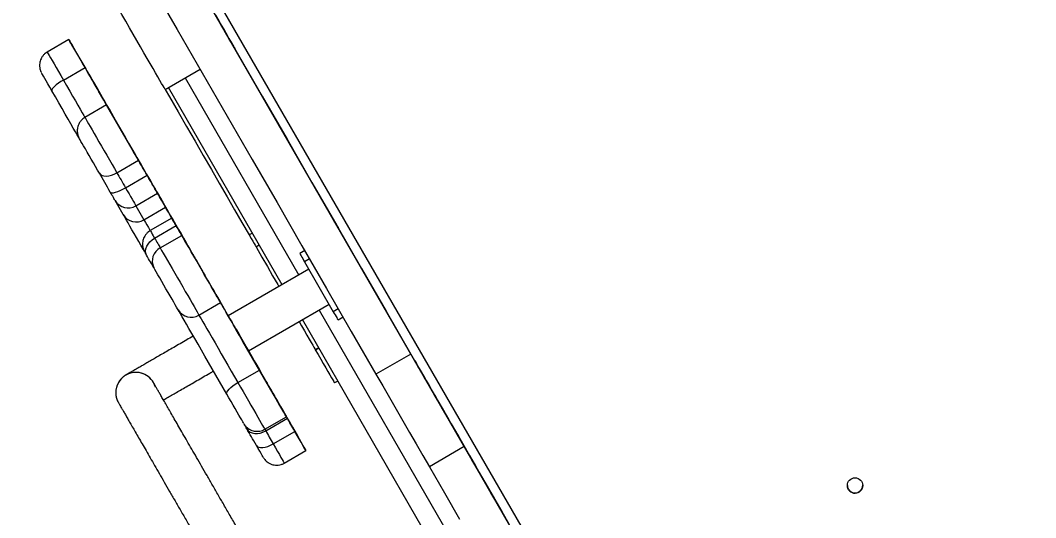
# Model space of a CAD drawing. Header units: millimetres. Extents: x 10665 to 29906, y -6125 to 7364.
# Drawn here: x 19478 to 20007, y -664 to -406 of the extents above; entities that cross this region are included whole.
import ezdxf

# ---------------------------------------------------------------- set-up
doc = ezdxf.new("R2010")
doc.units = ezdxf.units.MM
for name, color, linetype in [('DIKOM_ОБЪЕКТ', 7, 'Continuous'), ('DIKOM_РАЗМЕР_ЗОНА', 7, 'Continuous'), ('DIKOM_РАЗМЕР_ОБЪЕКТА', 7, 'Continuous')]:
    doc.layers.add(name, color=color, linetype=linetype)
doc.styles.add('style1', font='arial.ttf', dxfattribs={"width": 0.8})
doc.dimstyles.new('1-50', dxfattribs={"dimtxt": 300, "dimasz": 200, "dimexe": 100, "dimexo": 0, "dimgap": 100, "dimtad": 1, "dimdec": 0, "dimtxsty": 'style1', "dimcen": 0, "dimclrd": 7, "dimclre": 7, "dimadec": 1, "dimazin": 2, "dimtfac": 1, "dimtdec": 0, "dimtmove": 1, "dimatfit": 3, "dimfxl": 0, "dimlwd": 25, "dimlwe": 18, "dimarcsym": 0})

# ---------------------------------------------------------------- blocks, each defined once
blk = doc.blocks.new('*D16')
at = {"layer": 'Defpoints', "color": 0, "transparency": 16777216}
for p in [(12665, 4926.53), (12665, 1146.89), (26947.71, -1821.93)]:
    blk.add_point(p, dxfattribs=at)
at = {"layer": 'DIKOM_РАЗМЕР_ОБЪЕКТА', "color": 7, "lineweight": 18, "transparency": 16777216}
for p, q in [((12665, 1146.89), (12665, 5026.53)), ((26947.71, -1821.93), (26947.71, 5026.53))]:
    blk.add_line(p, q, dxfattribs=at)
at = {"layer": 'DIKOM_РАЗМЕР_ОБЪЕКТА', "color": 7, "lineweight": 25, "transparency": 16777216}
blk.add_line((26747.71, 4926.53), (12865, 4926.53), dxfattribs=at)
at = {"layer": 'DIKOM_РАЗМЕР_ОБЪЕКТА', "color": 7, "transparency": 16777216}
for points in [[(12865, 4959.86), (12865, 4893.19), (12665, 4926.53)], [(26747.71, 4959.86), (26747.71, 4893.19), (26947.71, 4926.53)]]:
    blk.add_solid(points, dxfattribs=at)
at = {"layer": 'DIKOM_РАЗМЕР_ОБЪЕКТА', "color": 0, "transparency": 16777216, "insert": (21497, 5179.8), "char_height": 300, "attachment_point": 5, "style": 'style1'}
blk.add_mtext('14300', dxfattribs=at)
blk = doc.blocks.new('*D15')
at = {"layer": 'Defpoints', "color": 0, "transparency": 16777216}
for p in [(20416.84, 4419.04), (19675.94, -4001.39), (28567.5, -4001.39)]:
    blk.add_point(p, dxfattribs=at)
at = {"layer": 'DIKOM_РАЗМЕР_ОБЪЕКТА', "color": 7, "lineweight": 18, "transparency": 16777216}
for p, q in [((20416.84, 4419.04), (28667.5, 4419.04)), ((19675.94, -4001.39), (28667.5, -4001.39))]:
    blk.add_line(p, q, dxfattribs=at)
at = {"layer": 'DIKOM_РАЗМЕР_ОБЪЕКТА', "color": 7, "lineweight": 25, "transparency": 16777216}
blk.add_line((28567.5, 4219.04), (28567.5, -3801.39), dxfattribs=at)
at = {"layer": 'DIKOM_РАЗМЕР_ОБЪЕКТА', "color": 7, "transparency": 16777216}
for points in [[(28534.17, 4219.04), (28600.83, 4219.04), (28567.5, 4419.04)], [(28534.17, -3801.39), (28600.83, -3801.39), (28567.5, -4001.39)]]:
    blk.add_solid(points, dxfattribs=at)
at = {"layer": 'DIKOM_РАЗМЕР_ОБЪЕКТА', "color": 0, "transparency": 16777216, "insert": (28247.96, -1553.33), "char_height": 300, "attachment_point": 5, "rotation": 90, "style": 'style1'}
blk.add_mtext('8400', dxfattribs=at)
blk = doc.blocks.new('*D14')
at = {"layer": 'Defpoints', "color": 0, "transparency": 16777216}
for p in [(28947.71, 6914.03), (10665, 1629.88), (28947.71, -1535.43)]:
    blk.add_point(p, dxfattribs=at)
at = {"layer": 'DIKOM_РАЗМЕР_ЗОНА', "color": 7, "lineweight": 18, "transparency": 16777216}
for p, q in [((10665, 1629.88), (10665, 7014.03)), ((28947.71, -1535.43), (28947.71, 7014.03))]:
    blk.add_line(p, q, dxfattribs=at)
at = {"layer": 'DIKOM_РАЗМЕР_ЗОНА', "color": 7, "lineweight": 25, "transparency": 16777216}
blk.add_line((10865, 6914.03), (28747.71, 6914.03), dxfattribs=at)
at = {"layer": 'DIKOM_РАЗМЕР_ЗОНА', "color": 7, "transparency": 16777216}
for points in [[(10865, 6947.36), (10865, 6880.69), (10665, 6914.03)], [(28747.71, 6947.36), (28747.71, 6880.69), (28947.71, 6914.03)]]:
    blk.add_solid(points, dxfattribs=at)
at = {"layer": 'DIKOM_РАЗМЕР_ЗОНА', "color": 0, "transparency": 16777216, "insert": (21431.5, 7167.3), "char_height": 300, "attachment_point": 5, "style": 'style1'}
blk.add_mtext('18300', dxfattribs=at)
blk = doc.blocks.new('*D13')
at = {"layer": 'Defpoints', "color": 0, "transparency": 16777216}
for p in [(20470.84, 6542.55), (29806, 6542.55), (19621.9, -6125)]:
    blk.add_point(p, dxfattribs=at)
at = {"layer": 'DIKOM_РАЗМЕР_ЗОНА', "color": 7, "lineweight": 18, "transparency": 16777216}
for p, q in [((20470.84, 6542.55), (29906, 6542.55)), ((19621.9, -6125), (29906, -6125))]:
    blk.add_line(p, q, dxfattribs=at)
at = {"layer": 'DIKOM_РАЗМЕР_ЗОНА', "color": 7, "lineweight": 25, "transparency": 16777216}
blk.add_line((29806, -5925), (29806, 6342.55), dxfattribs=at)
at = {"layer": 'DIKOM_РАЗМЕР_ЗОНА', "color": 7, "transparency": 16777216}
for points in [[(29772.67, 6342.55), (29839.33, 6342.55), (29806, 6542.55)], [(29772.67, -5925), (29839.33, -5925), (29806, -6125)]]:
    blk.add_solid(points, dxfattribs=at)
at = {"layer": 'DIKOM_РАЗМЕР_ЗОНА', "color": 0, "transparency": 16777216, "insert": (29552.83, 208.78), "char_height": 300, "attachment_point": 5, "rotation": 90, "style": 'style1'}
blk.add_mtext('12650', dxfattribs=at)

msp = doc.modelspace()

# ---------------------------------------------------------------- linework, layer by layer
at = {"layer": 'DIKOM_ОБЪЕКТ', "color": 7, "linetype": 'Continuous', "lineweight": 15}
for p, q in [((19281.67, 113.57), (19909.4, -973.69)), ((19909.4, -973.69), (19281.67, 113.57)), ((19912.6, -969.24), (19288.47, 111.79)), ((19503.7, -415.88), (19492.45, -422.38)), ((19500.85, -436.94), (19512.11, -430.44)), ((19553.82, -441.82), (19571.99, -431.33)), ((19513.86, -433.48), (19513.86, -433.48)), ((19515.51, -436.33), (19515.51, -436.33)), ((19564.22, -435.82), (19623.42, -538.35)), ((19517.44, -439.68), (19517.44, -439.68)), ((19614.76, -543.35), (19555.56, -440.82)), ((19520.7, -445.32), (19536.47, -472.64)), ((19538.54, -476.22), (19522.77, -448.9)), ((19522.77, -448.91), (19522.77, -448.9)), ((19523.33, -449.89), (19512.07, -456.39)), ((19528.67, -485.12), (19539.92, -478.62)), ((19538.54, -476.23), (19538.54, -476.22)), ((19533.19, -492.96), (19544.45, -486.46)), ((19538.58, -502.3), (19549.84, -495.8)), ((19554.07, -503.12), (19549.84, -495.8)), ((19532.02, -506.92), (19527.79, -499.6)), ((19538.58, -502.3), (19542.81, -509.62)), ((19542.81, -509.62), (19554.07, -503.12)), ((19557.31, -508.74), (19546.05, -515.24)), ((19557.57, -509.18), (19561.79, -516.5)), ((19548.32, -519.16), (19559.57, -512.66)), ((19551.27, -524.27), (19562.52, -517.77)), ((19599.24, -516.48), (19597.52, -517.47)), ((19601.09, -523.66), (19602.81, -522.66)), ((19602.86, -522.75), (19601.14, -523.74)), ((19626.44, -525.64), (19623.86, -527.13)), ((19626.44, -525.64), (19623.86, -527.13)), ((19623.86, -527.13), (19623.86, -527.13)), ((19569.01, -529), (19569.02, -529)), ((19573.24, -536.32), (19569.02, -529)), ((19628.94, -529.97), (19626.36, -531.46)), ((19626.36, -531.46), (19633.86, -544.45)), ((19573.24, -536.32), (19573.24, -536.32)), ((19573.5, -536.76), (19573.5, -536.76)), ((19628.61, -535.36), (19586.67, -559.57)), ((19576.74, -542.38), (19580.97, -549.7)), ((19633.86, -544.45), (19641.36, -557.44)), ((19571.41, -559.16), (19582.67, -552.66)), ((19597.17, -577.76), (19639.11, -553.54)), ((19633.92, -556.54), (19803.44, -850.15)), ((19643.94, -555.95), (19641.36, -557.44)), ((19794.78, -855.15), (19625.26, -561.54)), ((19646.44, -560.28), (19643.86, -561.77)), ((19592.26, -569.27), (19608.04, -596.59)), ((19610.11, -600.18), (19594.33, -572.86)), ((19594.33, -572.86), (19594.33, -572.86)), ((19633.75, -576.25), (19632.03, -577.25)), ((19632.03, -577.25), (19632.04, -577.25)), ((19632.04, -577.25), (19633.76, -576.26)), ((19681.73, -579.4), (19663.54, -589.9)), ((19591.67, -594.25), (19602.93, -587.75)), ((19607, -594.79), (19607, -594.79)), ((19607.47, -595.61), (19607.48, -595.61)), ((19643.69, -593.47), (19641.98, -594.47)), ((19528.1, -599.67), (19528.1, -599.68)), ((19610.11, -600.18), (19610.11, -600.18)), ((19605.69, -618.52), (19616.94, -612.02)), ((19606.16, -619.34), (19617.42, -612.84)), ((19605.69, -618.52), (19606.16, -619.34)), ((19610.09, -626.16), (19621.35, -619.66)), ((19709.52, -627.53), (19691.33, -638.03)), ((19615.85, -636.12), (19627.1, -629.62))]:
    msp.add_line(p, q, dxfattribs=at)
at = {"layer": 'DIKOM_ОБЪЕКТ', "color": 7, "linetype": 'Continuous', "lineweight": 15, "flags": 128}
for points in [[(19547.04, -388.11), (19560.09, -410.71), (19573.11, -433.27), (19586.11, -455.79), (19599.09, -478.27), (19612.05, -500.7), (19624.97, -523.09), (19637.86, -545.42), (19650.72, -567.69), (19663.54, -589.9)], [(19553.82, -441.82), (19553.79, -441.78), (19553.61, -441.47), (19553.25, -440.84), (19552.71, -439.9), (19551.99, -438.67), (19551.11, -437.14), (19550.07, -435.33), (19548.87, -433.27), (19547.54, -430.95), (19546.07, -428.42), (19544.49, -425.67), (19542.8, -422.75), (19541.02, -419.66), (19539.16, -416.45), (19537.25, -413.13), (19535.28, -409.73), (19533.29, -406.28), (19531.29, -402.81), (19529.29, -399.34), (19527.31, -395.92)], [(19578.27, -400.21), (19591.3, -422.77), (19604.3, -445.29), (19617.28, -467.77), (19630.23, -490.2), (19643.16, -512.59), (19656.05, -534.92), (19668.91, -557.19), (19681.73, -579.4)], [(19580.07, -403.29), (19581.74, -406.19), (19583.28, -408.86), (19584.69, -411.29), (19585.94, -413.46), (19587.05, -415.37), (19587.99, -417), (19588.76, -418.35), (19589.37, -419.39), (19589.8, -420.14), (19590.05, -420.58), (19590.13, -420.71), (19590.02, -420.53), (19589.74, -420.04), (19589.28, -419.24), (19588.65, -418.14), (19587.84, -416.75), (19586.87, -415.07), (19585.75, -413.12), (19584.46, -410.9), (19583.04, -408.43), (19581.47, -405.72)], [(19581.47, -405.74), (19583.04, -408.44), (19584.47, -410.92), (19585.75, -413.13), (19586.87, -415.09), (19587.84, -416.77), (19588.65, -418.16), (19589.28, -419.25), (19589.74, -420.05), (19590.02, -420.54), (19590.13, -420.72), (19590.05, -420.59), (19589.8, -420.15), (19589.37, -419.4), (19588.76, -418.36), (19587.99, -417.01), (19587.05, -415.38), (19585.94, -413.47), (19584.69, -411.29), (19583.28, -408.86), (19581.74, -406.19), (19580.07, -403.3)], [(19512.11, -430.44), (19510.78, -428.14), (19509.52, -425.95), (19508.34, -423.91), (19507.25, -422.03), (19506.29, -420.37), (19505.46, -418.93), (19504.78, -417.75), (19504.26, -416.85), (19503.91, -416.24), (19503.73, -415.92), (19503.72, -415.92), (19503.9, -416.21), (19504.24, -416.81), (19504.75, -417.7), (19505.43, -418.86), (19506.25, -420.29), (19507.2, -421.94), (19508.28, -423.8), (19509.46, -425.84)], [(19492.45, -422.38), (19492.47, -422.42), (19492.65, -422.74), (19493, -423.35), (19493.53, -424.25), (19494.21, -425.43), (19495.03, -426.87), (19496, -428.53), (19497.08, -430.41), (19498.26, -432.45), (19499.52, -434.64), (19500.85, -436.94)], [(19509.46, -425.84), (19509.99, -426.78), (19510.52, -427.69), (19511.04, -428.58), (19511.54, -429.45), (19512.02, -430.29), (19512.5, -431.11), (19512.95, -431.9), (19513.39, -432.66)], [(19494.82, -442.5), (19493.77, -440.67), (19492.78, -438.97), (19491.89, -437.42), (19491.11, -436.08), (19490.47, -434.97), (19489.99, -434.13), (19489.67, -433.58), (19489.53, -433.33), (19489.52, -433.31)], [(19523.81, -450.7), (19524.22, -451.43), (19524.46, -451.83), (19524.5, -451.9), (19524.35, -451.64), (19524.01, -451.05), (19523.48, -450.14), (19522.78, -448.92), (19521.9, -447.41), (19520.87, -445.61), (19519.69, -443.57), (19518.37, -441.29), (19516.94, -438.81), (19515.4, -436.15), (19513.79, -433.35), (19512.11, -430.44)], [(19513.39, -432.66), (19514.13, -433.94), (19514.95, -435.36), (19515.84, -436.89), (19516.77, -438.52), (19517.75, -440.2), (19518.74, -441.92), (19519.73, -443.63), (19520.7, -445.32)], [(19500.85, -436.94), (19499.51, -437.75), (19498.27, -438.59), (19497.15, -439.42), (19496.21, -440.22), (19495.49, -440.96), (19495, -441.6), (19494.78, -442.12), (19494.82, -442.5)], [(19500.85, -436.94), (19502.53, -439.85), (19504.14, -442.65), (19505.68, -445.31), (19507.11, -447.79), (19508.43, -450.07), (19509.61, -452.11), (19510.64, -453.91), (19511.52, -455.42), (19512.08, -456.39)], [(19515.51, -436.33), (19514.85, -435.19), (19514.36, -434.33), (19514.03, -433.76), (19513.88, -433.5), (19513.9, -433.54), (19514.1, -433.88), (19514.47, -434.52), (19515.01, -435.45), (19515.7, -436.66), (19516.54, -438.12), (19517.52, -439.81), (19518.61, -441.7), (19519.8, -443.76), (19521.07, -445.96), (19522.4, -448.27), (19523.77, -450.64), (19525.16, -453.03), (19526.53, -455.42), (19527.88, -457.75)], [(19517.44, -439.68), (19517.28, -439.39), (19517.09, -439.07), (19516.88, -438.71), (19516.65, -438.31), (19516.4, -437.87), (19516.12, -437.39), (19515.83, -436.88), (19515.51, -436.33)], [(19509.12, -467.26), (19508.9, -466.88), (19508.1, -465.5), (19507.14, -463.83), (19506.01, -461.89), (19504.75, -459.69), (19503.35, -457.27), (19501.82, -454.63), (19500.2, -451.81), (19498.47, -448.83), (19496.68, -445.71), (19494.82, -442.5)], [(19522.77, -448.9), (19521.83, -447.28), (19520.94, -445.74), (19520.12, -444.31), (19519.38, -443.03), (19518.73, -441.9), (19518.18, -440.96), (19517.75, -440.21), (19517.44, -439.68)], [(19553.83, -441.81), (19556.03, -445.62), (19560.54, -453.43), (19564.98, -461.13), (19569.36, -468.71), (19573.66, -476.15), (19577.88, -483.46), (19582.01, -490.61), (19586.04, -497.6), (19589.97, -504.41), (19593.8, -511.04), (19597.52, -517.47)], [(19539.92, -478.62), (19538.71, -476.51), (19537.41, -474.28), (19536.07, -471.95), (19534.69, -469.57), (19533.31, -467.17), (19531.94, -464.8), (19530.61, -462.49), (19529.33, -460.28), (19528.14, -458.21), (19527.04, -456.31), (19526.06, -454.61), (19525.21, -453.14), (19524.51, -451.92), (19523.96, -450.97), (19523.58, -450.32), (19523.37, -449.96), (19523.34, -449.9), (19523.49, -450.15), (19523.81, -450.7)], [(19512.07, -456.39), (19512.12, -456.46), (19512.32, -456.82), (19512.7, -457.47), (19513.25, -458.42), (19513.95, -459.64), (19514.8, -461.11), (19515.78, -462.81), (19516.88, -464.71), (19518.08, -466.78), (19519.35, -468.99), (19520.68, -471.3), (19522.05, -473.67), (19523.44, -476.07), (19524.81, -478.45), (19526.16, -480.78), (19527.45, -483.01), (19528.67, -485.12)], [(19527.88, -457.75), (19529.58, -460.69), (19531.31, -463.69), (19533.06, -466.72), (19534.8, -469.74), (19536.51, -472.71), (19538.18, -475.6), (19539.78, -478.37), (19541.3, -480.99), (19542.71, -483.43), (19544, -485.66), (19545.15, -487.66), (19546.15, -489.39), (19546.99, -490.85), (19547.66, -492), (19548.14, -492.84)], [(19611.88, -458.41), (19611.98, -458.58), (19612.25, -459.05), (19612.68, -459.79), (19613.2, -460.7), (19613.78, -461.69), (19614.34, -462.66), (19614.82, -463.5), (19615.17, -464.11), (19615.36, -464.43), (19615.36, -464.43), (19615.17, -464.11), (19614.82, -463.5), (19614.34, -462.66), (19613.78, -461.69), (19613.2, -460.7), (19612.68, -459.79), (19612.25, -459.05), (19611.98, -458.58), (19611.88, -458.41)], [(19519.62, -485.45), (19518.64, -483.75), (19517.58, -481.93), (19516.49, -480.04), (19515.39, -478.12), (19514.3, -476.24), (19513.25, -474.42), (19512.28, -472.74), (19511.4, -471.22), (19510.64, -469.91), (19510.02, -468.84), (19509.56, -468.03), (19509.27, -467.52), (19509.15, -467.32), (19509.15, -467.31)], [(19536.47, -472.64), (19537.36, -474.17), (19538.25, -475.72), (19539.11, -477.2), (19539.88, -478.55), (19540.54, -479.68), (19541.05, -480.56), (19541.37, -481.12), (19541.51, -481.36), (19541.44, -481.24), (19541.17, -480.78), (19540.73, -480.01), (19540.12, -478.95), (19539.38, -477.67), (19538.54, -476.22)], [(19544.45, -486.46), (19543.85, -485.43), (19543.26, -484.41), (19542.68, -483.4), (19542.11, -482.41), (19541.55, -481.44), (19541, -480.48), (19540.45, -479.54), (19539.92, -478.62)], [(19519.62, -485.45), (19520.16, -486.09), (19520.96, -486.55), (19521.96, -486.82), (19523.15, -486.88), (19524.46, -486.73), (19525.85, -486.37), (19527.27, -485.83), (19528.67, -485.12)], [(19525.27, -495.25), (19524.53, -493.96), (19523.79, -492.68), (19523.07, -491.43), (19522.35, -490.19), (19521.65, -488.97), (19520.96, -487.77), (19520.28, -486.6), (19519.62, -485.45)], [(19528.67, -485.12), (19529.2, -486.04), (19529.74, -486.98), (19530.29, -487.94), (19530.85, -488.91), (19531.43, -489.9), (19532.01, -490.91), (19532.59, -491.93), (19533.19, -492.96)], [(19549.84, -495.8), (19549.52, -495.24), (19549.08, -494.48), (19548.52, -493.52), (19547.87, -492.38), (19547.12, -491.08), (19546.29, -489.64), (19545.39, -488.09), (19544.45, -486.46)], [(19525.27, -495.25), (19525.6, -495.5), (19526.18, -495.6), (19526.99, -495.52), (19528, -495.29), (19529.17, -494.89), (19530.46, -494.36), (19531.82, -493.71), (19533.19, -492.96)], [(19527.79, -499.6), (19527.64, -499.35), (19527.43, -498.99), (19527.18, -498.54), (19526.87, -498.01), (19526.52, -497.4), (19526.13, -496.73), (19525.71, -496.01), (19525.27, -495.25)], [(19533.19, -492.96), (19534.13, -494.59), (19535.03, -496.14), (19535.86, -497.58), (19536.61, -498.88), (19537.27, -500.02), (19537.82, -500.98), (19538.26, -501.74), (19538.58, -502.3)], [(19548.14, -492.84), (19548.54, -493.53), (19549.1, -494.5), (19549.82, -495.75), (19550.68, -497.24), (19551.68, -498.97), (19552.79, -500.89), (19553.99, -502.97), (19555.27, -505.19), (19556.61, -507.51), (19557.98, -509.89), (19559.37, -512.28), (19560.74, -514.66), (19562.08, -516.98), (19563.36, -519.21), (19564.57, -521.3), (19565.69, -523.23), (19566.69, -524.96), (19567.56, -526.47), (19568.28, -527.73)], [(19552.61, -500.58), (19552.37, -500.17), (19551.97, -499.48), (19551.46, -498.6), (19550.89, -497.61), (19550.32, -496.63), (19549.82, -495.76), (19549.44, -495.09), (19549.21, -494.71), (19549.17, -494.64), (19549.32, -494.89), (19549.64, -495.45), (19550.1, -496.25), (19550.65, -497.2), (19551.23, -498.19), (19551.77, -499.13), (19552.22, -499.91), (19552.53, -500.45), (19552.66, -500.68), (19552.61, -500.58)], [(19543.09, -526.1), (19542.39, -524.88), (19541.23, -522.88), (19540.04, -520.82), (19538.85, -518.75), (19537.67, -516.72), (19536.54, -514.77), (19535.49, -512.93), (19534.52, -511.27), (19533.68, -509.8), (19532.97, -508.57), (19532.41, -507.61), (19532.02, -506.92)], [(19561.79, -516.5), (19561.93, -516.73), (19561.86, -516.61), (19561.6, -516.16), (19561.15, -515.38), (19560.54, -514.33), (19559.8, -513.04), (19558.96, -511.6), (19558.08, -510.07), (19557.19, -508.52), (19556.33, -507.04), (19555.55, -505.69), (19554.9, -504.56), (19554.39, -503.68), (19554.07, -503.12)], [(19542.81, -509.62), (19543.13, -510.18), (19543.64, -511.06), (19544.3, -512.19), (19545.07, -513.54), (19545.93, -515.02), (19546.05, -515.24)], [(19559.57, -512.66), (19558.91, -511.51), (19558.35, -510.54), (19557.9, -509.77), (19557.58, -509.2), (19557.38, -508.86), (19557.31, -508.74), (19557.37, -508.85), (19557.57, -509.18)], [(19640.86, -508.6), (19640.96, -508.77), (19641.23, -509.24), (19641.65, -509.98), (19642.18, -510.89), (19642.76, -511.89), (19643.31, -512.85), (19643.8, -513.69), (19644.15, -514.3), (19644.34, -514.63), (19644.34, -514.63), (19644.15, -514.3), (19643.8, -513.69), (19643.31, -512.85), (19642.76, -511.89), (19642.18, -510.89), (19641.65, -509.98), (19641.23, -509.24), (19640.96, -508.77), (19640.86, -508.6)], [(19546.05, -515.24), (19546.05, -515.24), (19546.12, -515.36), (19546.32, -515.7), (19546.65, -516.27), (19547.09, -517.04), (19547.65, -518.01), (19548.32, -519.16)], [(19562.52, -517.77), (19562.22, -517.25), (19561.9, -516.69), (19561.56, -516.1), (19561.2, -515.48), (19560.82, -514.82), (19560.42, -514.13), (19560.01, -513.41), (19559.57, -512.66)], [(19582.67, -552.66), (19582.27, -551.97), (19581.71, -551), (19580.99, -549.75), (19580.12, -548.25), (19579.13, -546.53), (19578.02, -544.61), (19576.82, -542.53), (19575.54, -540.31), (19574.2, -537.99), (19572.83, -535.61), (19571.44, -533.22), (19570.07, -530.84), (19568.73, -528.52), (19567.44, -526.29), (19566.24, -524.2), (19565.12, -522.27), (19564.12, -520.54), (19563.25, -519.03), (19562.52, -517.77)], [(19597.52, -517.47), (19598.55, -519.26), (19599.42, -520.77), (19600.13, -521.99), (19600.65, -522.89), (19600.97, -523.45), (19601.09, -523.66), (19601.09, -523.66)], [(19544.18, -528), (19543.77, -526.98), (19543.64, -525.84), (19543.8, -524.63), (19544.23, -523.4), (19544.94, -522.2), (19545.88, -521.06), (19547.02, -520.03), (19548.32, -519.16)], [(19548.32, -519.16), (19548.75, -519.91), (19549.16, -520.63), (19549.56, -521.32), (19549.94, -521.98), (19550.3, -522.6), (19550.64, -523.19), (19550.97, -523.75), (19551.27, -524.27)], [(19544.18, -528), (19543.87, -527.46), (19543.61, -527.01), (19543.4, -526.65), (19543.38, -526.61)], [(19547.87, -534.39), (19547.49, -533.74), (19547.09, -533.04), (19546.67, -532.3), (19546.22, -531.52), (19545.74, -530.7), (19545.24, -529.84), (19544.72, -528.93), (19544.18, -528)], [(19551.27, -524.27), (19551.99, -525.53), (19552.86, -527.04), (19553.86, -528.77), (19554.98, -530.7), (19556.19, -532.79), (19557.47, -535.02), (19558.81, -537.34), (19560.18, -539.72), (19561.57, -542.11), (19562.94, -544.49), (19564.28, -546.81), (19565.56, -549.03), (19566.76, -551.11), (19567.87, -553.03), (19568.87, -554.75), (19569.73, -556.25), (19570.45, -557.5), (19571.01, -558.47), (19571.41, -559.16)], [(19568.28, -527.73), (19568.58, -528.25), (19568.9, -528.81), (19569.25, -529.4), (19569.61, -530.02), (19569.99, -530.68), (19570.39, -531.37), (19570.8, -532.09), (19571.23, -532.84)], [(19601.14, -523.74), (19604.15, -528.97), (19607.04, -533.96), (19609.78, -538.72), (19612.39, -543.23), (19613.04, -544.35)], [(19623.86, -527.13), (19623.91, -527.21), (19624.05, -527.46), (19624.28, -527.86), (19624.59, -528.4), (19624.97, -529.05), (19625.4, -529.8), (19625.87, -530.62), (19626.36, -531.46)], [(19569.02, -529), (19568.88, -528.77), (19568.95, -528.88), (19569.21, -529.34), (19569.66, -530.12), (19570.27, -531.17), (19571.01, -532.46), (19571.84, -533.9), (19572.73, -535.43), (19573.62, -536.98), (19574.48, -538.46), (19575.25, -539.81), (19575.91, -540.94), (19576.42, -541.82), (19576.74, -542.38)], [(19571.23, -532.84), (19571.9, -533.99), (19572.46, -534.96), (19572.9, -535.73), (19573.23, -536.3), (19573.43, -536.64), (19573.5, -536.76), (19573.43, -536.65), (19573.24, -536.32)], [(19560.58, -556.41), (19560.25, -555.83), (19559.75, -554.96), (19559.09, -553.83), (19558.31, -552.46), (19557.4, -550.9), (19556.41, -549.18), (19555.35, -547.35), (19554.26, -545.45), (19553.15, -543.53), (19552.06, -541.65), (19551.03, -539.86), (19550.07, -538.19), (19549.2, -536.7), (19548.47, -535.42), (19547.87, -534.39)], [(19581.58, -550.77), (19581.34, -550.36), (19580.95, -549.67), (19580.44, -548.79), (19579.87, -547.8), (19579.3, -546.82), (19578.8, -545.95), (19578.41, -545.29), (19578.19, -544.9), (19578.15, -544.83), (19578.3, -545.09), (19578.62, -545.64), (19579.08, -546.44), (19579.63, -547.39), (19580.21, -548.39), (19580.75, -549.32), (19581.2, -550.1), (19581.51, -550.64), (19581.64, -550.87), (19581.58, -550.77)], [(19580.97, -549.7), (19581.29, -550.26), (19581.73, -551.02), (19582.28, -551.98), (19582.94, -553.12), (19583.69, -554.42), (19584.52, -555.86), (19585.42, -557.41), (19586.36, -559.04)], [(19602.93, -587.75), (19601.23, -584.81), (19599.5, -581.81), (19597.75, -578.78), (19596.01, -575.76), (19594.29, -572.79), (19592.63, -569.9), (19591.02, -567.13), (19589.51, -564.51), (19588.1, -562.07), (19586.81, -559.84), (19585.66, -557.84), (19584.66, -556.11), (19583.82, -554.65), (19583.15, -553.5), (19582.67, -552.66)], [(19585.91, -600.28), (19584.04, -597.04), (19582.14, -593.73), (19580.21, -590.4), (19578.28, -587.06), (19576.37, -583.75), (19574.5, -580.5), (19572.67, -577.34), (19570.92, -574.3), (19569.25, -571.41), (19567.68, -568.69), (19566.22, -566.17), (19564.9, -563.87), (19563.71, -561.82), (19562.68, -560.04), (19561.81, -558.53), (19561.11, -557.31), (19560.58, -556.41)], [(19571.41, -559.16), (19571.89, -560), (19572.56, -561.15), (19573.4, -562.61), (19574.4, -564.34), (19575.55, -566.34), (19576.84, -568.57), (19578.25, -571.01), (19579.77, -573.63), (19581.37, -576.4), (19583.04, -579.29), (19584.75, -582.26), (19586.49, -585.28), (19588.24, -588.31), (19589.97, -591.31), (19591.67, -594.25)], [(19586.36, -559.04), (19586.96, -560.07), (19587.54, -561.09), (19588.13, -562.1), (19588.7, -563.09), (19589.26, -564.06), (19589.81, -565.02), (19590.35, -565.96), (19590.88, -566.88)], [(19641.36, -557.44), (19641.85, -558.29), (19642.32, -559.1), (19642.75, -559.85), (19643.13, -560.5), (19643.44, -561.04), (19643.67, -561.44), (19643.81, -561.69), (19643.86, -561.77)], [(19594.33, -572.86), (19593.45, -571.33), (19592.56, -569.78), (19591.7, -568.3), (19590.92, -566.95), (19590.27, -565.82), (19589.76, -564.94), (19589.44, -564.37), (19589.3, -564.14), (19589.37, -564.26), (19589.63, -564.72), (19590.08, -565.49), (19590.69, -566.55), (19591.43, -567.83), (19592.26, -569.27)], [(19623.54, -562.53), (19624.8, -564.72), (19626.3, -567.33), (19627.64, -569.64), (19628.81, -571.66), (19629.8, -573.38), (19630.62, -574.81), (19631.27, -575.92), (19631.74, -576.74), (19632.03, -577.25)], [(19590.88, -566.88), (19592.1, -568.99), (19593.39, -571.22), (19594.74, -573.55), (19596.11, -575.93), (19597.5, -578.33), (19598.87, -580.7), (19600.2, -583.01), (19601.47, -585.22), (19602.67, -587.29), (19603.77, -589.19), (19604.75, -590.89), (19605.6, -592.36), (19606.3, -593.58), (19606.85, -594.53), (19607.23, -595.18), (19607.43, -595.54), (19607.47, -595.6), (19607.32, -595.35), (19607, -594.79)], [(19631.98, -577.15), (19633.4, -579.61), (19634.79, -582.03), (19636.13, -584.34), (19637.38, -586.51), (19638.53, -588.49), (19639.53, -590.24), (19640.39, -591.72), (19641.07, -592.9), (19641.57, -593.76), (19641.87, -594.29), (19641.98, -594.47)], [(19681.73, -579.4), (19685.25, -585.5), (19688.76, -591.58), (19692.26, -597.63), (19695.74, -603.66), (19699.21, -609.67), (19702.66, -615.65), (19706.1, -621.61), (19709.52, -627.53)], [(19734.42, -670.62), (19730.62, -664.03), (19726.94, -657.66), (19723.38, -651.51), (19719.96, -645.58), (19716.67, -639.88), (19713.51, -634.42), (19710.5, -629.2), (19707.64, -624.24), (19704.92, -619.53), (19702.35, -615.09), (19699.94, -610.91), (19697.69, -607.01), (19695.59, -603.38), (19693.66, -600.03), (19691.89, -596.97), (19690.29, -594.2), (19688.86, -591.72), (19687.6, -589.54), (19686.51, -587.65), (19685.59, -586.06), (19684.85, -584.78), (19684.28, -583.8), (19683.89, -583.12), (19683.68, -582.75), (19683.64, -582.68), (19683.78, -582.92), (19684.09, -583.47), (19684.58, -584.32), (19685.25, -585.47), (19686.09, -586.93), (19687.1, -588.69), (19688.29, -590.74), (19689.65, -593.1), (19691.18, -595.74), (19692.87, -598.68), (19694.73, -601.9), (19696.76, -605.41), (19698.94, -609.2), (19701.28, -613.26), (19703.78, -617.59), (19706.44, -622.18), (19709.24, -627.04), (19712.19, -632.14), (19715.28, -637.5), (19718.51, -643.1), (19721.88, -648.93), (19725.37, -654.99), (19729, -661.27), (19732.75, -667.76)], [(19615.3, -609.17), (19615.95, -610.31), (19616.45, -611.17), (19616.78, -611.74), (19616.93, -612), (19616.91, -611.96), (19616.71, -611.62), (19616.34, -610.98), (19615.8, -610.05), (19615.11, -608.84), (19614.26, -607.38), (19613.29, -605.69), (19612.2, -603.8), (19611.01, -601.74), (19609.73, -599.54), (19608.4, -597.23), (19607.04, -594.86), (19605.65, -592.47), (19604.28, -590.08), (19602.93, -587.75)], [(19663.54, -589.9), (19667.07, -596), (19670.57, -602.08), (19674.07, -608.13), (19677.55, -614.16), (19681.02, -620.17), (19684.47, -626.15), (19687.91, -632.11), (19691.33, -638.03)], [(19585.91, -600.28), (19585.82, -599.8), (19585.99, -599.2), (19586.43, -598.48), (19587.11, -597.67), (19588.02, -596.82), (19589.11, -595.94), (19590.34, -595.07), (19591.67, -594.25)], [(19591.67, -594.25), (19593.02, -596.58), (19594.39, -598.97), (19595.78, -601.36), (19597.15, -603.73), (19598.48, -606.04), (19599.75, -608.24), (19600.94, -610.3), (19602.03, -612.19), (19603.01, -613.88), (19603.85, -615.34), (19604.54, -616.55), (19605.08, -617.48), (19605.45, -618.12), (19605.65, -618.46), (19605.69, -618.52)], [(19607, -594.79), (19606.58, -594.07), (19606.35, -593.67), (19606.31, -593.6), (19606.46, -593.86), (19606.8, -594.45), (19607.33, -595.36), (19608.03, -596.58), (19608.91, -598.09), (19609.94, -599.88), (19611.12, -601.93), (19612.44, -604.21), (19613.87, -606.69), (19615.41, -609.35), (19617.02, -612.15), (19618.7, -615.06)], [(19608.04, -596.59), (19608.98, -598.22), (19609.87, -599.76), (19610.69, -601.19), (19611.43, -602.47), (19612.08, -603.6), (19612.63, -604.54), (19613.06, -605.29), (19613.36, -605.82)], [(19594.76, -615.6), (19594.73, -615.55), (19594.54, -615.23), (19594.18, -614.6), (19593.66, -613.7), (19592.99, -612.53), (19592.18, -611.14), (19591.27, -609.55), (19590.26, -607.81), (19589.2, -605.96), (19588.1, -604.06), (19586.99, -602.15), (19585.91, -600.28)], [(19617.42, -612.84), (19616.68, -611.56), (19615.86, -610.14), (19614.97, -608.6), (19614.03, -606.98), (19613.06, -605.3), (19612.07, -603.58), (19611.08, -601.87), (19610.11, -600.18)], [(19613.36, -605.82), (19613.53, -606.11), (19613.71, -606.43), (19613.92, -606.79), (19614.16, -607.19), (19614.41, -607.63), (19614.68, -608.11), (19614.98, -608.62), (19615.3, -609.17)], [(19621.35, -619.66), (19620.81, -618.72), (19620.29, -617.81), (19619.77, -616.92), (19619.27, -616.05), (19618.78, -615.21), (19618.31, -614.39), (19617.86, -613.6), (19617.42, -612.84)], [(19596.37, -618.38), (19596.02, -617.78), (19595.64, -617.12), (19595.23, -616.4), (19594.92, -615.87)], [(19618.7, -615.06), (19620.03, -617.36), (19621.29, -619.55), (19622.47, -621.59), (19623.55, -623.47), (19624.52, -625.13), (19625.34, -626.57), (19626.02, -627.75), (19626.55, -628.65), (19626.9, -629.26), (19627.08, -629.58), (19627.08, -629.58), (19626.91, -629.29), (19626.57, -628.69), (19626.06, -627.8), (19625.38, -626.64), (19624.56, -625.21), (19623.61, -623.56), (19622.53, -621.7), (19621.35, -619.66)], [(19596.37, -618.38), (19597.06, -619.27), (19597.99, -619.97), (19599.13, -620.46), (19600.42, -620.71), (19601.83, -620.73), (19603.29, -620.49), (19604.75, -620.02), (19606.16, -619.34)], [(19601.29, -626.9), (19600.61, -625.73), (19599.95, -624.59), (19599.31, -623.48), (19598.68, -622.39), (19598.08, -621.34), (19597.49, -620.32), (19596.92, -619.33), (19596.37, -618.38)], [(19606.16, -619.34), (19606.6, -620.1), (19607.05, -620.89), (19607.53, -621.71), (19608.01, -622.55), (19608.51, -623.42), (19609.03, -624.31), (19609.56, -625.22), (19610.09, -626.16)], [(19601.29, -626.9), (19601.79, -627.46), (19602.53, -627.84), (19603.5, -628.04), (19604.65, -628.03), (19605.93, -627.83), (19607.3, -627.44), (19608.71, -626.87), (19610.09, -626.16)], [(19604.92, -633.19), (19604.88, -633.12), (19604.66, -632.75), (19604.28, -632.09), (19603.74, -631.14), (19603.04, -629.94), (19602.22, -628.51), (19601.29, -626.9)], [(19610.09, -626.16), (19611.27, -628.2), (19612.35, -630.06), (19613.3, -631.71), (19614.12, -633.14), (19614.8, -634.3), (19615.31, -635.19), (19615.65, -635.79), (19615.83, -636.08), (19615.85, -636.12)], [(19709.52, -627.53), (19717.33, -641.07), (19725.2, -654.7), (19733.12, -668.42)], [(19691.33, -638.03), (19699.15, -651.57), (19707.02, -665.2)]]:
    msp.add_lwpolyline(points, dxfattribs=at)
at = {"layer": 'DIKOM_ОБЪЕКТ', "color": 7, "linetype": 'Continuous', "lineweight": 15}
msp.add_circle((19912.9, -647.76), 4, dxfattribs=at)
for centre, radius, start, end in [((19534.53, -495.55), 7.87, 211.0076, 300.976), ((19538.76, -502.87), 7.87, 211.0084, 300.9751), ((19554.67, -531.04), 7.58, 116.661, 206.2152), ((19567.37, -552.37), 7.9, 210.756, 300.7337), ((19538.6, -599.45), 10.5, 120, 181.1812), ((19538.6, -599.46), 10.5, 120, 181.1812), ((19538.6, -599.45), 10.5, 29.5943, 120), ((19538.6, -599.46), 10.5, 15.5436, 120), ((19538.6, -599.46), 10.5, 181.1812, 204.4475), ((19912.9, -647.76), 4, 181.1812, 1.1812), ((19912.9, -647.76), 4, 181.1812, 1.1812)]:
    msp.add_arc(centre, radius, start, end, dxfattribs=at)
for points, knots in [([(19492.45, -422.41), (19492.08, -422.63), (19491.28, -423.12), (19490.3, -424.13), (19489.49, -425.27), (19488.93, -426.46), (19488.59, -427.64), (19488.44, -428.77), (19488.44, -429.82), (19488.56, -430.76), (19488.76, -431.56), (19488.98, -432.22), (19489.2, -432.7), (19489.33, -432.98), (19489.4, -433.09), (19489.4, -433.1)], [0, 0, 0, 0, 0.10555, 0.226868, 0.340107, 0.446288, 0.545726, 0.638311, 0.723572, 0.800657, 0.868345, 0.925009, 0.968765, 0.998121, 1, 1, 1, 1]), ([(19512.08, -456.41), (19511.69, -456.65), (19510.87, -457.16), (19509.88, -458.19), (19509.09, -459.34), (19508.54, -460.53), (19508.21, -461.71), (19508.06, -462.84), (19508.07, -463.88), (19508.2, -464.81), (19508.4, -465.61), (19508.62, -466.25), (19508.84, -466.73), (19508.98, -467.01), (19509.04, -467.13), (19509.05, -467.15)], [0, 0, 0, 0, 0.111883, 0.23222, 0.344564, 0.449924, 0.548568, 0.640371, 0.724852, 0.801143, 0.867994, 0.923771, 0.966605, 0.995033, 1, 1, 1, 1]), ([(19546.07, -515.27), (19545.75, -515.46), (19544.99, -515.9), (19544.02, -516.86), (19543.18, -517.99), (19542.6, -519.18), (19542.23, -520.36), (19542.06, -521.5), (19542.04, -522.56), (19542.15, -523.51), (19542.34, -524.34), (19542.56, -525.01), (19542.78, -525.51), (19542.95, -525.86), (19543.05, -526.04), (19543.1, -526.12), (19543.11, -526.14), (19543.11, -526.15), (19543.12, -526.15), (19543.12, -526.16), (19543.13, -526.18), (19543.18, -526.26), (19543.31, -526.49), (19543.39, -526.63)], [0, 0, 0, 0, 0.073827, 0.173064, 0.265576, 0.352302, 0.433548, 0.509274, 0.579115, 0.642437, 0.698273, 0.745332, 0.782115, 0.807328, 0.820836, 0.823656, 0.825131, 0.826417, 0.828319, 0.832225, 0.844753, 0.910298, 1, 1, 1, 1]), ([(19568.48, -570.08), (19567.32, -570.74), (19564.98, -572.09), (19561.59, -574.05), (19558.29, -575.95), (19555.14, -577.77), (19552.15, -579.5), (19549.33, -581.13), (19546.7, -582.65), (19544.28, -584.05), (19542.07, -585.32), (19540.09, -586.47), (19538.34, -587.47), (19536.85, -588.34), (19535.6, -589.06), (19534.62, -589.62), (19533.91, -590.03), (19533.53, -590.26), (19533.39, -590.33), (19533.33, -590.37), (19533.32, -590.38), (19533.26, -590.41), (19533.24, -590.42)], [0, 0, 0, 0, 0.05755, 0.11628, 0.175013, 0.233751, 0.292483, 0.351218, 0.409953, 0.468687, 0.527421, 0.586158, 0.644895, 0.703634, 0.762377, 0.821127, 0.879894, 0.938713, 0.9715, 0.987899, 0.996113, 1, 1, 1, 1]), ([(19533.24, -590.42), (19533.24, -590.42), (19533.23, -590.43), (19533.19, -590.45), (19533.08, -590.52), (19532.82, -590.68), (19532.36, -591), (19531.59, -591.6), (19530.64, -592.54), (19529.69, -593.81), (19528.95, -595.2), (19528.44, -596.67), (19528.13, -598.16), (19528.11, -599.18), (19528.1, -599.67)], [0, 0, 0, 0, 0.002057, 0.011541, 0.021627, 0.045909, 0.091075, 0.172874, 0.30676, 0.449891, 0.595064, 0.727489, 0.867152, 1, 1, 1, 1]), ([(19552.93, -603.3), (19553.16, -603.17), (19554.07, -602.64), (19555.9, -601.59), (19558.41, -600.14), (19561.13, -598.57), (19564.03, -596.89), (19567.1, -595.12), (19570.32, -593.26), (19573.67, -591.32), (19576.57, -589.65), (19578.37, -588.61), (19578.98, -588.26)], [0, 0, 0, 0, 0.036851, 0.150023, 0.263201, 0.376383, 0.489561, 0.602735, 0.71592, 0.829094, 0.942276, 1, 1, 1, 1]), ([(19722.48, -896.98), (19720.71, -893.92), (19717.17, -887.78), (19711.86, -878.58), (19706.55, -869.4), (19701.27, -860.24), (19696, -851.13), (19690.77, -842.06), (19685.57, -833.05), (19680.4, -824.1), (19675.28, -815.22), (19670.2, -806.43), (19665.17, -797.72), (19660.2, -789.11), (19655.28, -780.6), (19650.44, -772.2), (19645.65, -763.91), (19640.94, -755.75), (19636.31, -747.73), (19631.75, -739.84), (19627.28, -732.1), (19622.9, -724.51), (19618.61, -717.08), (19614.42, -709.81), (19610.32, -702.72), (19606.33, -695.8), (19602.45, -689.07), (19598.67, -682.54), (19595.01, -676.19), (19591.46, -670.05), (19588.04, -664.12), (19584.74, -658.39), (19581.56, -652.89), (19578.51, -647.6), (19575.59, -642.55), (19572.8, -637.72), (19570.15, -633.13), (19567.64, -628.78), (19565.27, -624.67), (19563.04, -620.81), (19560.96, -617.2), (19559.02, -613.85), (19557.23, -610.75), (19555.59, -607.9), (19554.1, -605.32), (19552.76, -603.01), (19551.58, -600.96), (19550.55, -599.18), (19549.68, -597.66), (19548.96, -596.42), (19548.4, -595.45), (19548, -594.75), (19547.8, -594.4), (19547.72, -594.27), (19547.72, -594.27), (19547.72, -594.27)], [0, 0, 0, 0, 0.019251, 0.038588, 0.057926, 0.077264, 0.096601, 0.115939, 0.135277, 0.154614, 0.173952, 0.193289, 0.212627, 0.231965, 0.251303, 0.27064, 0.289978, 0.309315, 0.328653, 0.347991, 0.367328, 0.386666, 0.406004, 0.425341, 0.444679, 0.464016, 0.483354, 0.502692, 0.522029, 0.541367, 0.560705, 0.580042, 0.59938, 0.618717, 0.638055, 0.657392, 0.67673, 0.696067, 0.715405, 0.734742, 0.75408, 0.773417, 0.792754, 0.812091, 0.831428, 0.850765, 0.870101, 0.889437, 0.908772, 0.928104, 0.947433, 0.966751, 0.98603, 0.996273, 1, 1, 1, 1]), ([(19528.1, -599.68), (19528.14, -600.29), (19528.2, -601.2), (19528.5, -602.38), (19528.75, -603.15), (19528.95, -603.61), (19529.04, -603.81)], [0, 0, 0, 0, 0.430085, 0.642138, 0.849991, 1, 1, 1, 1]), ([(19529.04, -603.81), (19529.04, -603.82), (19529.11, -603.97), (19529.21, -604.18), (19529.32, -604.39), (19529.38, -604.49), (19529.41, -604.56), (19529.45, -604.62), (19529.47, -604.66), (19529.5, -604.7), (19529.54, -604.77), (19529.67, -605), (19530, -605.57), (19530.49, -606.43), (19531.14, -607.55), (19531.94, -608.94), (19532.9, -610.6), (19534.01, -612.52), (19535.28, -614.72), (19536.69, -617.18), (19538.27, -619.9), (19539.99, -622.88), (19541.86, -626.12), (19543.87, -629.61), (19546.03, -633.36), (19548.34, -637.35), (19550.79, -641.59), (19553.37, -646.07), (19556.1, -650.79), (19558.95, -655.74), (19561.94, -660.91), (19565.06, -666.32), (19568.31, -671.94), (19571.68, -677.78), (19575.17, -683.82), (19578.78, -690.08), (19582.5, -696.52), (19586.34, -703.17), (19590.28, -710), (19594.33, -717.01), (19598.47, -724.19), (19602.72, -731.55), (19607.06, -739.07), (19611.49, -746.74), (19616, -754.56), (19620.6, -762.52), (19625.28, -770.62), (19630.03, -778.85), (19634.85, -787.2), (19639.73, -795.66), (19644.68, -804.22), (19649.68, -812.89), (19654.74, -821.65), (19659.84, -830.48), (19664.99, -839.4), (19670.17, -848.38), (19675.39, -857.42), (19680.64, -866.52), (19685.92, -875.66), (19691.21, -884.83), (19696.53, -894.03), (19701.85, -903.25), (19707.18, -912.49), (19712.51, -921.72), (19717.84, -930.95), (19723.17, -940.17), (19728.48, -949.37), (19733.77, -958.54), (19739.04, -967.67), (19744.29, -976.76), (19749.51, -985.8), (19754.69, -994.77), (19759.83, -1003.68), (19764.93, -1012.5), (19769.98, -1021.25), (19774.97, -1029.9), (19779.91, -1038.45), (19784.79, -1046.9), (19789.6, -1055.23), (19794.34, -1063.44), (19799, -1071.52), (19803.59, -1079.47), (19808.1, -1087.27), (19812.51, -1094.92), (19816.84, -1102.42), (19821.07, -1109.75), (19825.21, -1116.91), (19829.24, -1123.9), (19833.17, -1130.7), (19836.99, -1137.32), (19840.7, -1143.74), (19844.3, -1149.97), (19847.77, -1155.99), (19851.13, -1161.8), (19854.36, -1167.39), (19857.46, -1172.76), (19860.43, -1177.91), (19863.27, -1182.82), (19865.58, -1186.82), (19866.88, -1189.09), (19867.34, -1189.88)], [0, 0, 0, 0, 0.000046, 0.000511, 0.000742, 0.000906, 0.001095, 0.001414, 0.002166, 0.003592, 0.007072, 0.017909, 0.02944, 0.040696, 0.051923, 0.063143, 0.07436, 0.085576, 0.096792, 0.108007, 0.119221, 0.130436, 0.141651, 0.152865, 0.164079, 0.175294, 0.186508, 0.197722, 0.208936, 0.220151, 0.231365, 0.242579, 0.253793, 0.265008, 0.276222, 0.287436, 0.29865, 0.309864, 0.321079, 0.332293, 0.343507, 0.354721, 0.365935, 0.377149, 0.388364, 0.399578, 0.410792, 0.422006, 0.43322, 0.444435, 0.455649, 0.466863, 0.478077, 0.489291, 0.500506, 0.51172, 0.522934, 0.534148, 0.545362, 0.556576, 0.567791, 0.579005, 0.590219, 0.601433, 0.612647, 0.623861, 0.635076, 0.64629, 0.657504, 0.668718, 0.679932, 0.691147, 0.702361, 0.713575, 0.724789, 0.736003, 0.747217, 0.758432, 0.769646, 0.78086, 0.792074, 0.803288, 0.814502, 0.825717, 0.836931, 0.848145, 0.859359, 0.870573, 0.881788, 0.893002, 0.904216, 0.91543, 0.926644, 0.937859, 0.949073, 0.960287, 0.971501, 0.982715, 0.99393, 1, 1, 1, 1]), ([(19594.87, -615.78), (19594.9, -615.83), (19594.99, -615.97), (19595.21, -616.31), (19595.77, -617.02), (19596.61, -617.83), (19597.76, -618.6), (19598.9, -619.14), (19600.22, -619.5), (19601.61, -619.64), (19603.07, -619.52), (19604.46, -619.16), (19605.28, -618.72), (19605.67, -618.51)], [0, 0, 0, 0, 0.012394, 0.04119, 0.098422, 0.232806, 0.323541, 0.433368, 0.539216, 0.653992, 0.77299, 0.894151, 1, 1, 1, 1]), ([(19605.04, -633.39), (19605.06, -633.43), (19605.14, -633.55), (19605.35, -633.87), (19605.81, -634.47), (19606.51, -635.18), (19607.5, -635.94), (19608.61, -636.55), (19609.93, -637), (19611.3, -637.21), (19612.75, -637.19), (19614.2, -636.87), (19615.25, -636.49), (19615.75, -636.15), (19615.84, -636.09)], [0, 0, 0, 0, 0.009647, 0.036393, 0.092642, 0.193946, 0.276639, 0.396374, 0.501624, 0.614236, 0.732101, 0.852761, 0.974683, 1, 1, 1, 1])]:
    msp.add_open_spline(points, degree=3, knots=knots, dxfattribs=at)

# ---------------------------------------------------------------- dimensions: what is measured, and where the dimension line sits
at = {"layer": 'DIKOM_РАЗМЕР_ЗОНА'}
dim = msp.add_linear_dim(base=(28947.71, 6914.03), p1=(10665, 1629.88), p2=(28947.71, -1535.43), text='18300', dimstyle='1-50', override={"dimscale": 1, "dimtix": 0, "dimtofl": 1, "dimtmove": 1, "dimatfit": 3}, dxfattribs=at)
dim.commit()
dim.dimension.update_dxf_attribs({"geometry": '*D14', "text_midpoint": (21431.5, 6914.03), "dimtype": 160})
dim = msp.add_linear_dim(base=(29806, 6542.55), p1=(19621.9, -6125), p2=(20470.84, 6542.55), angle=90, text='12650', dimstyle='1-50', dxfattribs=at)
dim.commit()
dim.dimension.update_dxf_attribs({"geometry": '*D13', "text_midpoint": (29806, 208.78), "dimtype": 160})
at = {"layer": 'DIKOM_РАЗМЕР_ОБЪЕКТА'}
dim = msp.add_linear_dim(base=(12665, 4926.53), p1=(26947.71, -1821.93), p2=(12665, 1146.89), angle=180, text='14300', dimstyle='1-50', override={"dimscale": 1, "dimtix": 0, "dimtofl": 1, "dimtmove": 1, "dimatfit": 3}, dxfattribs=at)
dim.commit()
dim.dimension.update_dxf_attribs({"geometry": '*D16', "text_midpoint": (21497, 4926.53), "dimtype": 160})
dim = msp.add_linear_dim(base=(28567.5, -4001.39), p1=(20416.84, 4419.04), p2=(19675.94, -4001.39), angle=90, text='8400', dimstyle='1-50', dxfattribs=at)
dim.commit()
dim.dimension.update_dxf_attribs({"geometry": '*D15', "text_midpoint": (28501.13, -1553.33), "dimtype": 160})

doc.saveas('drawing.dxf')
